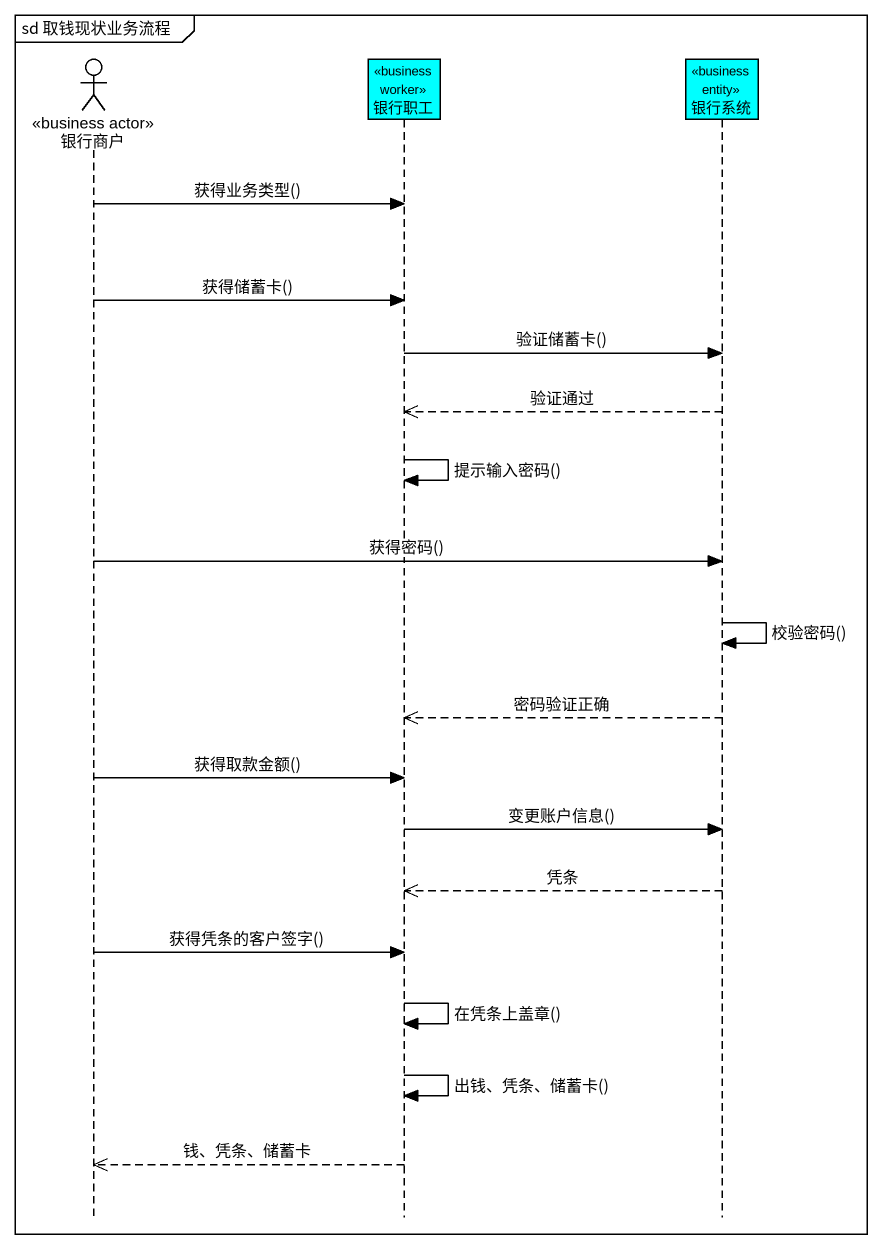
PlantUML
@startuml
mainframe sd 取钱现状业务流程
hide footbox
actor 银行商户 <<business actor>>
participant 银行职工 <<business worker>> #00FFFF
participant 银行系统 <<business entity>> #00FFFF

银行商户 -> 银行职工 : 获得业务类型()
银行商户 -> 银行职工 : 获得储蓄卡()
银行职工 -> 银行系统 : 验证储蓄卡()
银行系统 -->> 银行职工 : 验证通过
银行职工 -> 银行职工 : 提示输入密码()
银行商户 -> 银行系统 : 获得密码()
银行系统 -> 银行系统 : 校验密码()
银行系统 -->> 银行职工 : 密码验证正确
银行商户 -> 银行职工 : 获得取款金额()
银行职工 -> 银行系统 : 变更账户信息()
银行系统 -->> 银行职工 : 凭条
银行商户 -> 银行职工 : 获得凭条的客户签字()
银行职工 -> 银行职工 : 在凭条上盖章()
银行职工 -> 银行职工 : 出钱、凭条、储蓄卡()
银行职工 -->> 银行商户 : 钱、凭条、储蓄卡
@enduml
